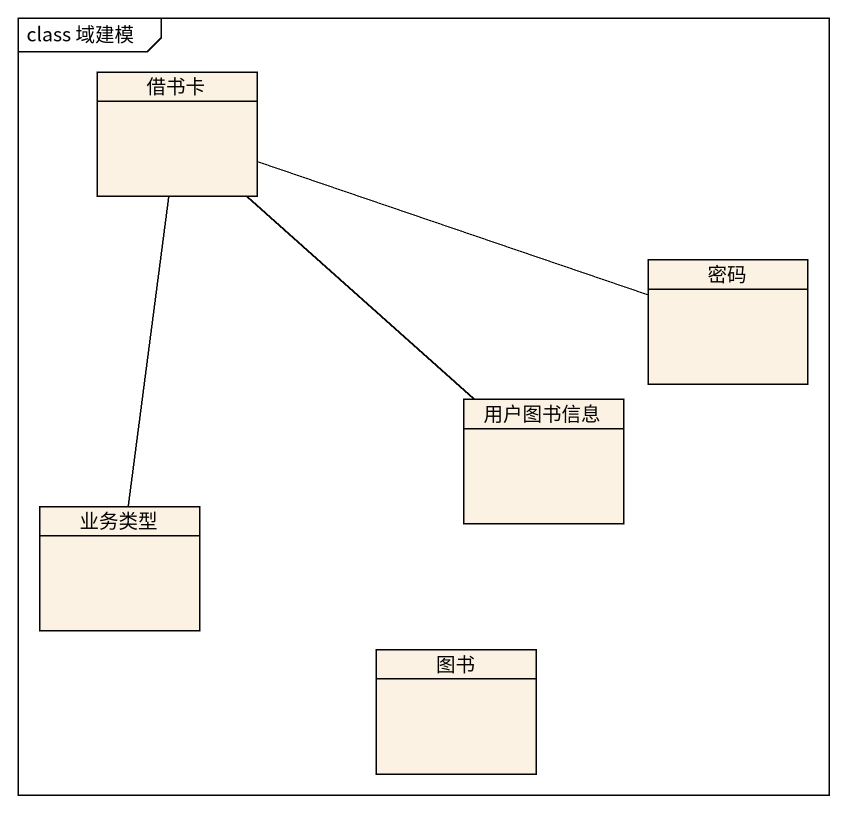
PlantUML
@startuml
mainframe class 域建模
hide circle
hide empty members
class 借书卡 #FCF2E3
class 密码 #FCF2E3
class 用户图书信息 #FCF2E3
class 业务类型 #FCF2E3
class 图书 #FCF2E3
借书卡 -right- 密码
借书卡 -- 用户图书信息
借书卡 -- 业务类型
@enduml
